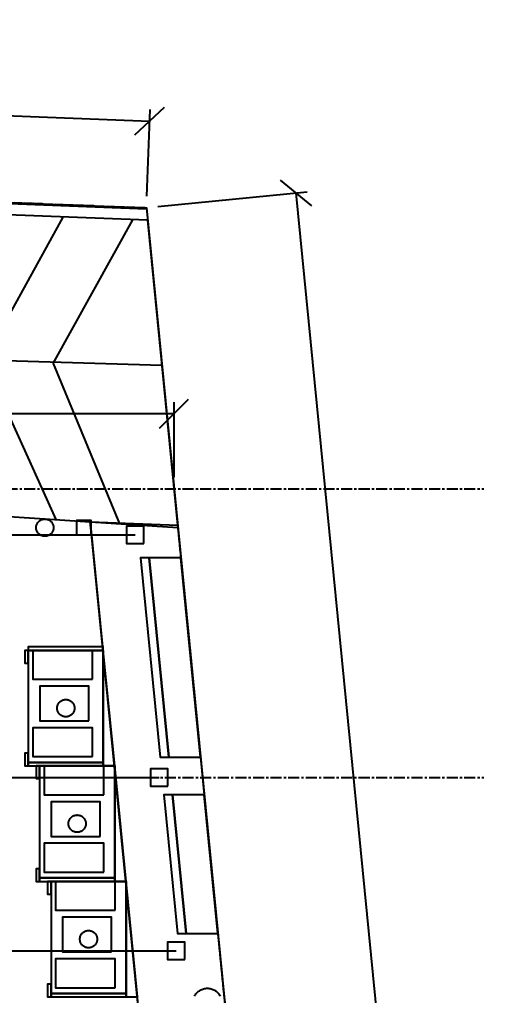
# Model space of a CAD drawing. Header units: millimetres. Extents: x -74219 to 26724, y -11313 to 45223.
# Drawn here: x 7461 to 15960, y 28325 to 45223 of the extents above; entities that cross this region are included whole.
import ezdxf

# ---------------------------------------------------------------- set-up
doc = ezdxf.new("R2010")
doc.units = ezdxf.units.MM
doc.linetypes.add('CENTER', pattern=[5.08, 3.175, -0.635, 0.635, -0.635])
doc.linetypes.add('DASHDOT', pattern=[3.556, 2.54, -0.508, 0, -0.508])
for name, color, linetype in [('SMK-CONTEXT', 8, 'CONTINUOUS'), ('SMK-DIMS', 7, 'CONTINUOUS'), ('SMK-EXIST', 30, 'CONTINUOUS'), ('SMK-GRID', 8, 'CENTER'), ('SMK-LOT', 1, 'DASHDOT'), ('SMK-R12-DECO', 21, 'Continuous'), ('SMK-R12-FURN', 7, 'Continuous'), ('SMK-R12-PLANT', 3, 'Continuous'), ('SMK-R12-ROOF', 34, 'Continuous'), ('SMK-R12-STREET', 6, 'Continuous'), ('SMK-ZONE', 3, 'CONTINUOUS')]:
    doc.layers.add(name, color=color, linetype=linetype)
doc.styles.add('OpenSansCondensed-Light', font='OpenSansCondensed-Light.ttf')
doc.dimstyles.new('SMK200', dxfattribs={"dimtxt": 450, "dimasz": 300, "dimexe": 200, "dimexo": 200, "dimgap": 100, "dimtad": 1, "dimdec": 0, "dimtsz": 250, "dimcen": 2.5, "dimazin": 3, "dimtfac": 1, "dimtmove": 0, "dimatfit": 3})

# ---------------------------------------------------------------- blocks, each defined once
blk = doc.blocks.new('_OBLIQUE')
at = {"color": 0, "linetype": 'BYBLOCK'}
blk.add_line((-0.5, -0.5), (0.5, 0.5), dxfattribs=at)
blk = doc.blocks.new('*D10')
for p, q in [((0, 37300), (0, 38600)), ((10136, 37300), (10136, 38600)), ((0, 38400), (3943, 38400)), ((6193, 38400), (10136, 38400))]:
    blk.add_line(p, q)
at = {"layer": 'Defpoints'}
for p in [(0, 38400), (0, 37100), (10136, 37100)]:
    blk.add_point(p, dxfattribs=at)
at = {"layer": 'SMK-DIMS', "xscale": 500, "yscale": 500}
for p in [(0, 38400), (10136, 38400)]:
    blk.add_blockref('_OBLIQUE', p, dxfattribs=at)
at = {"layer": 'SMK-DIMS', "insert": (5068, 38400), "char_height": 450, "attachment_point": 5, "style": 'OpenSansCondensed-Light'}
blk.add_mtext('10136', dxfattribs=at)
blk = doc.blocks.new('*D13')
for p, q in [((8, 42540), (66, 44039)), ((58, 43839), (3987, 43686)), ((5786, 43617), (9714, 43464)), ((9664, 42165), (9722, 43664))]:
    blk.add_line(p, q)
at = {"layer": 'Defpoints'}
for p in [(58, 43839), (0, 42340), (9656, 41965)]:
    blk.add_point(p, dxfattribs=at)
at = {"layer": 'SMK-DIMS', "xscale": 500, "yscale": 500, "rotation": -2.224565208188413}
for p in [(58, 43839), (9714, 43464)]:
    blk.add_blockref('_OBLIQUE', p, dxfattribs=at)
at = {"layer": 'SMK-DIMS', "insert": (4886, 43652), "char_height": 450, "attachment_point": 5, "rotation": 357.7754, "style": 'OpenSansCondensed-Light'}
blk.add_mtext('9663', dxfattribs=at)
blk = doc.blocks.new('*D14')
for p, q in [((9855, 41985), (12443, 42240)), ((12244, 42220), (14035, 24052)), ((14255, 21813), (16046, 3644)), ((13658, 3409), (16245, 3664))]:
    blk.add_line(p, q)
at = {"layer": 'Defpoints'}
for p in [(12244, 42220), (9656, 41965), (13459, 3389)]:
    blk.add_point(p, dxfattribs=at)
at = {"layer": 'SMK-DIMS', "xscale": 500, "yscale": 500, "rotation": -84.37057896927848}
for p in [(12244, 42220), (16046, 3644)]:
    blk.add_blockref('_OBLIQUE', p, dxfattribs=at)
at = {"layer": 'SMK-DIMS', "insert": (14145, 22932), "char_height": 450, "attachment_point": 5, "rotation": 275.6294, "style": 'OpenSansCondensed-Light'}
blk.add_mtext('38763', dxfattribs=at)

msp = doc.modelspace()

# ---------------------------------------------------------------- linework, layer by layer
at = {"layer": 'SMK-CONTEXT'}
for points in [[(9676.6, 41747.6), (-323.4, 42130.9)], [(4612.8, 42139.3), (9657, 41943.4)], [(6843.6, 39313.8), (8217.3, 41799.2)], [(8041.1, 39265.5), (9423.8, 41752.3)], [(9676.6, 41748.2), (10196.6, 36469.1)], [(9924.1, 39233.8), (-337.5, 39535.7)], [(6843.6, 39313.8), (8087.5, 36566.9)], [(8041.1, 39265.5), (9190, 36490.1)], [(83.6, 37090.5), (8685, 36527.8)]]:
    msp.add_lwpolyline(points, dxfattribs=at)
at = {"layer": 'SMK-EXIST'}
msp.add_lwpolyline([(11991.6, 18357.5), (10494.1, 18209.8), (8708.1, 36317.6), (8685, 36527.8), (10199.9, 36470.3)], dxfattribs=at)
at = {"layer": 'SMK-GRID', "ltscale": 60}
for p, q in [((-14100, 37100), (15500, 37100)), ((-14100, 32100), (15500, 32100))]:
    msp.add_line(p, q, dxfattribs=at)
at = {"layer": 'SMK-LOT', "ltscale": 50}
msp.add_lwpolyline([(-74219, 45222.9), (9656.2, 41965.1), (14057.3, -2684.6), (118.1, -6151.6), (-2408.5, -1837), (-5432.8, -1692.1), (-9138.8, -3360.4)], dxfattribs=at)
at = {"layer": 'SMK-R12-DECO'}
for points in [[(8050, 36425), (8049.5, 36413.2), (8048.2, 36401.5), (8045.9, 36390), (8042.7, 36378.6), (8038.6, 36367.6), (8033.7, 36356.9), (8027.9, 36346.6), (8021.4, 36336.8), (8014.1, 36327.6), (8006.1, 36318.9), (7997.4, 36310.9), (7988.2, 36303.6), (7978.4, 36297.1), (7968.1, 36291.3), (7957.4, 36286.4), (7946.4, 36282.3), (7935, 36279.1), (7923.5, 36276.8), (7911.8, 36275.5), (7900, 36275), (7888.2, 36275.5), (7876.5, 36276.8), (7865, 36279.1), (7853.6, 36282.3), (7842.6, 36286.4), (7831.9, 36291.3), (7821.6, 36297.1), (7811.8, 36303.6), (7802.6, 36310.9), (7793.9, 36318.9), (7785.9, 36327.6), (7778.6, 36336.8), (7772.1, 36346.6), (7766.3, 36356.9), (7761.4, 36367.6), (7757.3, 36378.6), (7754.1, 36390), (7751.8, 36401.5), (7750.5, 36413.2), (7750, 36425), (7750.5, 36436.8), (7751.8, 36448.5), (7754.1, 36460), (7757.3, 36471.4), (7761.4, 36482.4), (7766.3, 36493.1), (7772.1, 36503.4), (7778.6, 36513.2), (7785.9, 36522.4), (7793.9, 36531.1), (7802.6, 36539.1), (7811.8, 36546.4), (7821.6, 36552.9), (7831.9, 36558.7), (7842.6, 36563.6), (7853.6, 36567.7), (7865, 36570.9), (7876.5, 36573.2), (7888.2, 36574.5), (7900, 36575), (7911.8, 36574.5), (7923.5, 36573.2), (7935, 36570.9), (7946.4, 36567.7), (7957.4, 36563.6), (7968.1, 36558.7), (7978.4, 36552.9), (7988.2, 36546.4), (7997.4, 36539.1), (8006.1, 36531.1), (8014.1, 36522.4), (8021.4, 36513.2), (8027.9, 36503.4), (8033.7, 36493.1), (8038.6, 36482.4), (8042.7, 36471.4), (8045.9, 36460), (8048.2, 36448.5), (8049.5, 36436.8)], [(8700, 36300), (8700, 36550), (8450, 36550), (8450, 36300)]]:
    msp.add_lwpolyline(points, close=True, dxfattribs=at)
at = {"layer": 'SMK-R12-FURN'}
for points in [[(8911.7, 34300), (8911.7, 34360), (7611.7, 34360), (7611.7, 34300)], [(7611.7, 34080), (7611.7, 34300), (7551.7, 34300), (7551.7, 34080)], [(8911.7, 32360), (8911.7, 34300), (7611.7, 34300), (7611.7, 32360)], [(8721.7, 33800), (8721.7, 34300), (7691.7, 34300), (7691.7, 33800)], [(8911.7, 32300), (9108.9, 32300), (8911.7, 34300), (8911.7, 34300)], [(8661.7, 33080), (8661.7, 33680), (7811.7, 33680), (7811.7, 33080)], [(8411.7, 33300), (8411.3, 33288.2), (8409.9, 33276.5), (8407.6, 33265), (8404.4, 33253.6), (8400.3, 33242.6), (8395.4, 33231.9), (8389.6, 33221.6), (8383.1, 33211.8), (8375.8, 33202.6), (8367.8, 33193.9), (8359.2, 33185.9), (8349.9, 33178.6), (8340.1, 33172.1), (8329.8, 33166.3), (8319.1, 33161.4), (8308.1, 33157.3), (8296.8, 33154.1), (8285.2, 33151.8), (8273.5, 33150.5), (8261.7, 33150), (8250, 33150.5), (8238.3, 33151.8), (8226.7, 33154.1), (8215.4, 33157.3), (8204.3, 33161.4), (8193.6, 33166.3), (8183.4, 33172.1), (8173.6, 33178.6), (8164.3, 33185.9), (8155.7, 33193.9), (8147.7, 33202.6), (8140.4, 33211.8), (8133.8, 33221.6), (8128.1, 33231.9), (8123.2, 33242.6), (8119.1, 33253.6), (8115.9, 33265), (8113.6, 33276.5), (8112.2, 33288.2), (8111.7, 33300), (8112.2, 33311.8), (8113.6, 33323.5), (8115.9, 33335), (8119.1, 33346.4), (8123.2, 33357.4), (8128.1, 33368.1), (8133.8, 33378.4), (8140.4, 33388.2), (8147.7, 33397.4), (8155.7, 33406.1), (8164.3, 33414.1), (8173.6, 33421.4), (8183.4, 33427.9), (8193.6, 33433.7), (8204.3, 33438.6), (8215.4, 33442.7), (8226.7, 33445.9), (8238.3, 33448.2), (8250, 33449.5), (8261.7, 33450), (8273.5, 33449.5), (8285.2, 33448.2), (8296.8, 33445.9), (8308.1, 33442.7), (8319.1, 33438.6), (8329.8, 33433.7), (8340.1, 33427.9), (8349.9, 33421.4), (8359.2, 33414.1), (8367.8, 33406.1), (8375.8, 33397.4), (8383.1, 33388.2), (8389.6, 33378.4), (8395.4, 33368.1), (8400.3, 33357.4), (8404.4, 33346.4), (8407.6, 33335), (8409.9, 33323.5), (8411.3, 33311.8)], [(8721.7, 32460), (8721.7, 32960), (7691.7, 32960), (7691.7, 32460)], [(7611.7, 32300), (7611.7, 32520), (7551.7, 32520), (7551.7, 32300)], [(8911.7, 32300), (8911.7, 32360), (7611.7, 32360), (7611.7, 32300)], [(7808.9, 32080), (7808.9, 32300), (7748.9, 32300), (7748.9, 32080)], [(9108.9, 30360), (9108.9, 32300), (7808.9, 32300), (7808.9, 30360)], [(8918.9, 31800), (8918.9, 32300), (7888.9, 32300), (7888.9, 31800)], [(9108.9, 30300), (9306, 30300), (9108.9, 32300), (9108.9, 32300)], [(8858.9, 31080), (8858.9, 31680), (8008.9, 31680), (8008.9, 31080)], [(8608.9, 31300), (8608.4, 31288.2), (8607, 31276.5), (8604.7, 31265), (8601.5, 31253.6), (8597.5, 31242.6), (8592.5, 31231.9), (8586.8, 31221.6), (8580.2, 31211.8), (8572.9, 31202.6), (8564.9, 31193.9), (8556.3, 31185.9), (8547.1, 31178.6), (8537.3, 31172.1), (8527, 31166.3), (8516.3, 31161.4), (8505.2, 31157.3), (8493.9, 31154.1), (8482.3, 31151.8), (8470.7, 31150.5), (8458.9, 31150), (8447.1, 31150.5), (8435.4, 31151.8), (8423.9, 31154.1), (8412.5, 31157.3), (8401.5, 31161.4), (8390.8, 31166.3), (8380.5, 31172.1), (8370.7, 31178.6), (8361.5, 31185.9), (8352.8, 31193.9), (8344.8, 31202.6), (8337.5, 31211.8), (8331, 31221.6), (8325.2, 31231.9), (8320.3, 31242.6), (8316.2, 31253.6), (8313, 31265), (8310.7, 31276.5), (8309.3, 31288.2), (8308.9, 31300), (8309.3, 31311.8), (8310.7, 31323.5), (8313, 31335), (8316.2, 31346.4), (8320.3, 31357.4), (8325.2, 31368.1), (8331, 31378.4), (8337.5, 31388.2), (8344.8, 31397.4), (8352.8, 31406.1), (8361.5, 31414.1), (8370.7, 31421.4), (8380.5, 31427.9), (8390.8, 31433.7), (8401.5, 31438.6), (8412.5, 31442.7), (8423.9, 31445.9), (8435.4, 31448.2), (8447.1, 31449.5), (8458.9, 31450), (8470.7, 31449.5), (8482.3, 31448.2), (8493.9, 31445.9), (8505.2, 31442.7), (8516.3, 31438.6), (8527, 31433.7), (8537.3, 31427.9), (8547.1, 31421.4), (8556.3, 31414.1), (8564.9, 31406.1), (8572.9, 31397.4), (8580.2, 31388.2), (8586.8, 31378.4), (8592.5, 31368.1), (8597.5, 31357.4), (8601.5, 31346.4), (8604.7, 31335), (8607, 31323.5), (8608.4, 31311.8)], [(8918.9, 30460), (8918.9, 30960), (7888.9, 30960), (7888.9, 30460)], [(7808.9, 30300), (7808.9, 30520), (7748.9, 30520), (7748.9, 30300)], [(9108.9, 30300), (9108.9, 30360), (7808.9, 30360), (7808.9, 30300)], [(8006, 30080), (8006, 30300), (7946, 30300), (7946, 30080)], [(9306, 28360), (9306, 30300), (8006, 30300), (8006, 28360)], [(9116, 29800), (9116, 30300), (8086, 30300), (8086, 29800)], [(9306, 28300), (9503.2, 28300), (9306, 30300), (9306, 30300)], [(9056, 29080), (9056, 29680), (8206, 29680), (8206, 29080)], [(8806, 29300), (8805.6, 29288.2), (8804.2, 29276.5), (8801.9, 29265), (8798.7, 29253.6), (8794.6, 29242.6), (8789.7, 29231.9), (8783.9, 29221.6), (8777.4, 29211.8), (8770.1, 29202.6), (8762.1, 29193.9), (8753.4, 29185.9), (8744.2, 29178.6), (8734.4, 29172.1), (8724.1, 29166.3), (8713.4, 29161.4), (8702.4, 29157.3), (8691, 29154.1), (8679.5, 29151.8), (8667.8, 29150.5), (8656, 29150), (8644.3, 29150.5), (8632.6, 29151.8), (8621, 29154.1), (8609.7, 29157.3), (8598.6, 29161.4), (8587.9, 29166.3), (8577.6, 29172.1), (8567.9, 29178.6), (8558.6, 29185.9), (8550, 29193.9), (8542, 29202.6), (8534.7, 29211.8), (8528.1, 29221.6), (8522.4, 29231.9), (8517.4, 29242.6), (8513.4, 29253.6), (8510.2, 29265), (8507.9, 29276.5), (8506.5, 29288.2), (8506, 29300), (8506.5, 29311.8), (8507.9, 29323.5), (8510.2, 29335), (8513.4, 29346.4), (8517.4, 29357.4), (8522.4, 29368.1), (8528.1, 29378.4), (8534.7, 29388.2), (8542, 29397.4), (8550, 29406.1), (8558.6, 29414.1), (8567.9, 29421.4), (8577.6, 29427.9), (8587.9, 29433.7), (8598.6, 29438.6), (8609.7, 29442.7), (8621, 29445.9), (8632.6, 29448.2), (8644.3, 29449.5), (8656, 29450), (8667.8, 29449.5), (8679.5, 29448.2), (8691, 29445.9), (8702.4, 29442.7), (8713.4, 29438.6), (8724.1, 29433.7), (8734.4, 29427.9), (8744.2, 29421.4), (8753.4, 29414.1), (8762.1, 29406.1), (8770.1, 29397.4), (8777.4, 29388.2), (8783.9, 29378.4), (8789.7, 29368.1), (8794.6, 29357.4), (8798.7, 29346.4), (8801.9, 29335), (8804.2, 29323.5), (8805.6, 29311.8)], [(9116, 28460), (9116, 28960), (8086, 28960), (8086, 28460)], [(8006, 28300), (8006, 28520), (7946, 28520), (7946, 28300)], [(9306, 28300), (9306, 28360), (8006, 28360), (8006, 28300)]]:
    msp.add_lwpolyline(points, close=True, dxfattribs=at)
at = {"layer": 'SMK-R12-PLANT'}
msp.add_lwpolyline([(10444.5, 18750), (8692.2, 36527.3), (10201.9, 36428.6), (10254, 35900), (9704, 35900), (9554, 35900), (9894.1, 32450), (10044.1, 32450), (10594.1, 32450), (10658.2, 31800), (10108.2, 31800), (9958.2, 31800), (10194.7, 29400), (10344.7, 29400), (10894.7, 29400), (11062.3, 27700)], dxfattribs=at)
at = {"layer": 'SMK-R12-ROOF'}
for p, q in [((0, 36300), (9464.6, 36300)), ((0, 32100), (9878.6, 32100)), ((0, 29100), (10174.3, 29100))]:
    msp.add_line(p, q, dxfattribs=at)
for points in [[(9614.6, 36150), (9614.6, 36450), (9314.6, 36450), (9314.6, 36150)], [(10028.6, 31950), (10028.6, 32250), (9728.6, 32250), (9728.6, 31950)], [(10324.3, 28950), (10324.3, 29250), (10024.3, 29250), (10024.3, 28950)]]:
    msp.add_lwpolyline(points, close=True, dxfattribs=at)
at = {"layer": 'SMK-R12-STREET'}
for points in [[(9894.1, 32450), (10044.1, 32450), (9704, 35900), (9554, 35900)], [(10044.1, 32450), (10594.1, 32450), (10254, 35900), (9704, 35900)], [(10194.7, 29400), (10344.7, 29400), (10108.2, 31800), (9958.2, 31800)], [(10344.7, 29400), (10894.7, 29400), (10658.2, 31800), (10108.2, 31800)]]:
    msp.add_lwpolyline(points, close=True, dxfattribs=at)
msp.add_lwpolyline([(10488.8, 28310.6), (10496.5, 28325), (10505.1, 28338.9), (10514.7, 28352.2), (10525.1, 28364.8), (10536.2, 28376.8), (10548.2, 28388), (10560.8, 28398.3), (10574.1, 28407.9), (10588, 28416.5), (10602.4, 28424.2), (10617.3, 28431), (10632.7, 28436.7), (10648.3, 28441.5), (10664.2, 28445.2), (10680.4, 28447.9), (10696.7, 28449.5), (10713, 28450), (10729.4, 28449.5), (10745.6, 28447.9), (10761.8, 28445.2), (10777.7, 28441.5), (10793.4, 28436.7), (10808.7, 28431), (10823.6, 28424.2), (10838, 28416.5), (10851.9, 28407.9), (10865.2, 28398.3), (10877.9, 28388), (10889.8, 28376.8), (10901, 28364.8), (10911.4, 28352.2), (10920.9, 28338.9), (10929.5, 28325), (10937.2, 28310.6)], dxfattribs=at)
at = {"layer": 'SMK-ZONE'}
msp.add_lwpolyline([(0, 42340.2), (9656.2, 41965.1), (13458.6, 3389.2), (-167.5, 0), (-7250, 0), (-7250, 4100), (0, 4100)], close=True, dxfattribs=at)

# ---------------------------------------------------------------- dimensions: what is measured, and where the dimension line sits
at = {"layer": 'SMK-DIMS'}
for base, p1, p2, angle, picture, middle in [((58.2, 43839.1), (0, 42340.2), (9656.2, 41965.1), 357.77543, '*D13', (4886.3, 43651.5)), ((12243.7, 42220.1), (9656.2, 41965.1), (13458.6, 3389.2), 275.62942, '*D14', (14144.9, 22932.2))]:
    dim = msp.add_linear_dim(base=base, p1=p1, p2=p2, angle=angle, dimstyle='SMK200', dxfattribs=at)
    dim.commit()
    dim.dimension.update_dxf_attribs({"geometry": picture, "text_midpoint": middle})
dim = msp.add_linear_dim(base=(0, 38400), p1=(0, 37100), p2=(10136, 37100), dimstyle='SMK200', dxfattribs=at)
dim.commit()
dim.dimension.update_dxf_attribs({"geometry": '*D10', "text_midpoint": (5068, 38400)})

doc.saveas('drawing.dxf')
